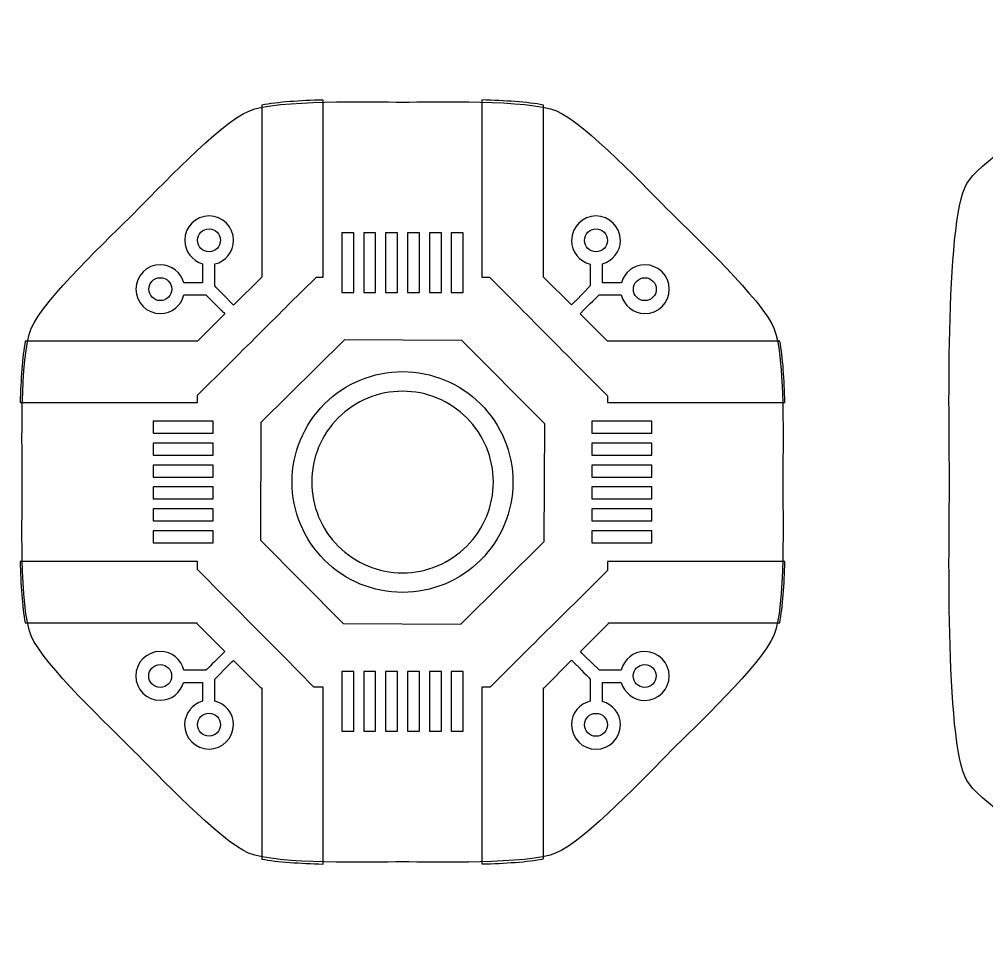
# Model space of a CAD drawing. Extents: x 3 to 173, y 187 to 306.
# Drawn here: x 7.35 to 29.58, y 281.63 to 302.9 of the extents above; entities that cross this region are included whole.
import ezdxf

# ---------------------------------------------------------------- set-up
doc = ezdxf.new("R2010")
doc.units = 0
doc.layers.add('Layer_1', color=7, linetype='CONTINUOUS')

msp = doc.modelspace()

# ---------------------------------------------------------------- linework, layer by layer
at = {"layer": 'Layer_1', "color": 7}
for points in [[(12.920038, 300.925732), (12.920038, 296.974821), (12.275179, 296.329968), (12.179588, 296.422799)], [(13.539476, 296.339361), (14.178802, 296.974821), (14.331866, 296.974821), (14.331866, 301.042323), (14.331866, 301.042323)], [(17.979969, 301.043452), (17.979969, 296.974844), (18.153477, 296.974844), (18.858565, 296.263128)], [(20.034441, 296.332199), (19.391797, 296.974844), (19.391797, 300.927963)], [(11.561804, 297.279843), (11.561804, 296.842754), (11.129139, 296.842754)], [(11.842515, 296.768709), (11.842515, 297.273761)], [(20.466554, 297.27323), (20.466554, 296.773154), (20.135009, 296.430005)], [(21.184901, 296.844434), (20.747814, 296.844434), (20.747814, 297.277104)], [(11.133013, 296.561494), (11.633089, 296.561494), (11.976239, 296.229949)], [(20.673769, 296.563728), (21.178825, 296.563728)], [(12.074598, 296.128829), (11.444109, 295.498892), (7.488226, 295.498892)], [(24.825268, 295.498913), (20.867722, 295.498913), (20.235028, 296.131064), (20.327857, 296.226655)], [(7.371632, 294.087065), (11.444109, 294.087065), (11.444109, 294.261123), (12.155274, 294.96566)], [(20.232266, 294.879477), (20.867722, 294.240147), (20.867722, 294.087085), (24.94076, 294.087085)], [(12.070187, 289.619995), (11.444118, 290.250481), (11.444118, 290.438909), (7.370532, 290.438909), (7.370523, 290.438905)], [(20.867722, 290.438905), (20.867722, 290.228928), (20.165402, 289.532682)], [(24.939666, 290.438917), (20.867737, 290.438917), (20.867722, 290.438905)], [(7.486015, 289.027078), (11.426429, 289.027078), (11.426429, 289.009382), (12.07073, 288.365081), (11.983424, 288.27501)], [(20.242225, 288.366199), (20.884869, 289.009394), (20.884869, 289.02709), (24.822523, 289.02709)], [(14.331877, 283.483077), (14.331877, 287.551141), (14.121346, 287.551141), (13.425651, 288.253459)], [(21.178285, 287.940159), (20.678206, 287.940159), (20.335056, 288.271708)], [(11.844723, 287.227886), (11.844723, 287.728515), (12.176274, 288.071666)], [(12.271868, 288.163941), (12.902354, 287.533457), (12.92005, 287.533457), (12.92005, 283.598015)], [(18.798883, 288.177217), (18.168398, 287.551152), (17.979969, 287.551152), (17.979969, 283.4842)], [(19.391797, 283.600792), (19.391797, 287.533468), (19.409492, 287.533468), (20.041641, 288.165609), (20.13171, 288.078307)], [(11.637512, 287.937935), (11.132453, 287.937935)], [(11.126379, 287.657234), (11.563463, 287.657234), (11.563463, 287.224011)], [(20.46878, 287.732946), (20.46878, 287.227339)], [(20.749489, 287.22126), (20.749489, 287.658899), (21.182156, 287.658899)]]:
    msp.add_lwpolyline(points, dxfattribs=at)
for points in [[(17.979969, 301.043452)], [(11.711554, 298.081628)], [(20.600829, 298.079935)], [(14.761219, 297.989309), (14.761219, 296.615059), (15.035294, 296.615059), (15.035294, 297.989309), (14.761219, 297.989309)], [(15.264061, 297.989309), (15.264061, 296.615059), (15.538136, 296.615059), (15.538136, 297.989309), (15.264061, 297.989309)], [(15.767459, 297.989309), (15.767459, 296.615059), (16.041534, 296.615059), (16.041534, 297.989309), (15.767459, 297.989309)], [(16.2703, 297.989309), (16.2703, 296.615059), (16.544376, 296.615059), (16.544376, 297.989309), (16.2703, 297.989309)], [(16.773699, 297.989309), (16.773699, 296.615059), (17.047774, 296.615059), (17.047774, 297.989309), (16.773699, 297.989309)], [(17.276538, 297.989309), (17.276538, 296.615059), (17.550616, 296.615059), (17.550616, 297.989309), (17.276538, 297.989309)], [(10.589828, 296.95876)], [(21.723112, 296.957631)], [(14.819235, 295.528672), (12.901249, 293.627261), (12.889658, 290.926274), (14.791623, 289.008289), (17.492608, 288.996642), (19.410597, 290.898612), (19.421651, 293.599593), (17.520244, 295.517584), (14.819256, 295.528639)], [(16.155917, 294.800378)], [(16.155917, 294.349479)], [(10.429027, 293.657655), (10.429027, 293.38358), (11.803283, 293.38358), (11.803283, 293.657655), (10.429027, 293.657655)], [(20.508003, 293.657655), (20.508003, 293.38358), (21.882253, 293.38358), (21.882253, 293.657655), (20.508003, 293.657655)], [(10.429027, 293.154813), (10.429027, 292.880738), (11.803283, 292.880738), (11.803283, 293.154813), (10.429027, 293.154813)], [(20.508003, 293.154813), (20.508003, 292.880738), (21.882253, 292.880738), (21.882253, 293.154813), (20.508003, 293.154813)], [(10.429027, 292.651415), (10.429027, 292.37734), (11.803283, 292.37734), (11.803283, 292.651415), (10.429027, 292.651415)], [(20.508003, 292.651415), (20.508003, 292.37734), (21.882253, 292.37734), (21.882253, 292.651415), (20.508003, 292.651415)], [(10.429027, 292.148574), (10.429027, 291.874498), (11.803283, 291.874498), (11.803283, 292.148574), (10.429027, 292.148574)], [(20.508003, 292.148574), (20.508003, 291.874498), (21.882253, 291.874498), (21.882253, 292.148574), (20.508003, 292.148574)], [(10.429027, 291.645175), (10.429027, 291.3711), (11.803283, 291.3711), (11.803283, 291.645175), (10.429027, 291.645175)], [(20.508003, 291.645175), (20.508003, 291.3711), (21.882253, 291.3711), (21.882253, 291.645175), (20.508003, 291.645175)], [(10.429027, 291.142336), (10.429027, 290.868259), (11.803283, 290.868259), (11.803283, 291.142336), (10.429027, 291.142336)], [(20.508003, 291.142336), (20.508003, 290.868259), (21.882253, 290.868259), (21.882253, 291.142336), (20.508003, 291.142336)], [(10.588168, 288.070015)], [(21.721453, 288.068886)], [(14.761219, 287.9103), (14.761219, 286.536044), (15.035294, 286.536044), (15.035294, 287.9103), (14.761219, 287.9103)], [(15.264061, 287.9103), (15.264061, 286.536044), (15.538136, 286.536044), (15.538136, 287.9103), (15.264061, 287.9103)], [(15.767459, 287.9103), (15.767459, 286.536044), (16.041534, 286.536044), (16.041534, 287.9103), (15.767459, 287.9103)], [(16.2703, 287.9103), (16.2703, 286.536044), (16.544376, 286.536044), (16.544376, 287.9103), (16.2703, 287.9103)], [(16.773699, 287.9103), (16.773699, 286.536044), (17.047774, 286.536044), (17.047774, 287.9103), (16.773699, 287.9103)], [(17.276538, 287.9103), (17.276538, 286.536044), (17.550616, 286.536044), (17.550616, 287.9103), (17.276538, 287.9103)], [(11.710448, 286.94771)], [(20.599727, 286.946017)], [(19.687388, 283.736878)]]:
    msp.add_lwpolyline(points, close=True, dxfattribs=at)
for points in [[(29.121023, 299.122781), (29.63756, 300.015354), (33.981589, 302.381464), (34.876254, 302.896791)], [(12.623919, 300.789604), (13.278102, 301.060575), (15.450077, 300.994562), (16.158076, 300.994762)], [(14.331866, 301.042323), (13.805408, 301.028793), (13.2854, 300.99675), (12.920038, 300.925732)], [(16.158076, 300.994762), (16.86608, 300.994952), (19.038094, 301.062174), (19.692122, 300.791573)], [(19.391797, 300.927963), (19.02565, 300.998444), (18.506053, 301.030334), (17.979969, 301.043452)], [(9.979825, 298.435646), (10.480597, 298.936136), (11.969737, 300.518633), (12.623919, 300.789604)], [(19.692122, 300.791573), (20.346155, 300.520963), (21.834415, 298.939292), (22.334908, 298.439075)], [(28.722589, 292.263255), (28.722589, 293.293911), (28.604489, 298.230208), (29.121023, 299.122781)], [(7.624553, 295.793021), (7.895678, 296.446833), (9.479056, 297.935146), (9.979825, 298.435646)], [(11.711554, 298.379466), (11.403349, 298.379466), (11.151245, 298.126259), (11.151245, 297.818052)], [(12.272968, 297.818052), (12.272968, 298.126259), (12.019767, 298.379466), (11.711554, 298.379466)], [(20.600829, 298.37783), (20.292622, 298.37783), (20.039415, 298.124617), (20.039415, 297.816415)], [(21.161692, 297.816415), (21.161692, 298.124614), (20.909039, 298.377827), (20.600829, 298.37783)], [(22.334908, 298.439075), (22.835402, 297.938857), (24.417953, 296.451428), (24.688714, 295.797751)], [(11.448529, 297.818052), (11.448529, 297.965039), (11.564566, 298.081628), (11.711554, 298.081628)], [(11.711554, 298.081628), (11.858547, 298.081628), (11.974579, 297.965039), (11.974579, 297.818052)], [(20.337801, 297.816356), (20.337801, 297.963346), (20.453842, 298.079935), (20.600829, 298.079935)], [(20.600829, 298.079935), (20.74782, 298.079935), (20.863857, 297.963346), (20.863857, 297.816356)], [(11.151245, 297.818052), (11.151245, 297.561995), (11.326004, 297.346265), (11.561804, 297.279843)], [(11.711554, 297.555027), (11.564566, 297.555027), (11.448529, 297.671058), (11.448529, 297.818052)], [(11.974579, 297.818052), (11.974579, 297.671058), (11.858547, 297.555027), (11.711554, 297.555027)], [(11.842515, 297.273761), (12.088157, 297.333366), (12.272977, 297.554973), (12.272968, 297.818052)], [(20.039415, 297.816415), (20.039415, 297.554729), (20.222864, 297.334239), (20.466554, 297.27323)], [(20.600829, 297.553328), (20.453842, 297.553328), (20.337801, 297.669365), (20.337801, 297.816356)], [(20.863857, 297.816356), (20.863857, 297.669365), (20.74782, 297.553328), (20.600829, 297.553328)], [(20.747814, 297.277104), (20.985231, 297.342442), (21.161692, 297.559202), (21.161692, 297.816415)], [(10.589828, 297.257189), (10.281623, 297.257189), (10.028414, 297.003979), (10.028411, 296.695769)], [(11.129139, 296.842754), (11.063798, 297.08017), (10.847035, 297.257189), (10.589828, 297.257189)], [(21.723112, 297.25555), (21.467061, 297.25555), (21.251317, 297.080239), (21.184901, 296.844434)], [(22.284529, 296.694687), (22.284529, 297.002885), (22.031322, 297.25555), (21.723112, 297.25555)], [(10.326803, 296.695733), (10.326803, 296.842723), (10.442837, 296.95876), (10.589828, 296.95876)], [(10.589828, 296.95876), (10.736821, 296.95876), (10.852853, 296.842723), (10.852853, 296.695733)], [(21.460084, 296.694606), (21.460084, 296.8416), (21.576119, 296.957631), (21.723112, 296.957631)], [(21.723112, 296.957631), (21.870103, 296.957631), (21.986137, 296.8416), (21.986137, 296.694606)], [(12.179588, 296.422799), (11.980872, 296.626548), (11.846603, 296.764517), (11.842515, 296.768709)], [(10.028411, 296.695769), (10.028411, 296.387564), (10.281623, 296.134355), (10.589828, 296.134355)], [(10.589828, 296.432705), (10.442837, 296.432705), (10.326803, 296.548745), (10.326803, 296.695733)], [(10.852853, 296.695733), (10.852853, 296.548745), (10.736821, 296.432705), (10.589828, 296.432705)], [(10.589828, 296.134355), (10.851505, 296.134355), (11.072004, 296.317806), (11.133013, 296.561494)], [(20.327857, 296.226655), (20.531609, 296.425369), (20.66958, 296.559638), (20.673769, 296.563728)], [(21.178825, 296.563728), (21.23843, 296.318089), (21.460034, 296.133264), (21.723112, 296.133267)], [(21.723112, 296.431584), (21.576119, 296.431584), (21.460084, 296.547613), (21.460084, 296.694606)], [(21.723112, 296.133267), (22.031322, 296.133267), (22.284529, 296.386477), (22.284529, 296.694687)], [(21.986137, 296.694606), (21.986137, 296.547613), (21.870103, 296.431584), (21.723112, 296.431584)], [(12.155274, 294.96566), (12.556124, 295.362932), (13.179071, 295.981155), (13.539476, 296.339361)], [(18.858565, 296.263128), (19.255837, 295.862269), (19.87406, 295.239877), (20.232266, 294.879477)], [(20.135009, 296.430005), (20.073555, 296.370093), (20.124601, 296.420214), (20.034441, 296.332199)], [(11.976239, 296.229949), (12.036477, 296.168152), (11.984508, 296.221115), (12.074598, 296.128829)], [(7.419288, 292.260821), (7.419484, 292.968431), (7.353432, 295.1392), (7.624553, 295.793021)], [(24.688714, 295.797751), (24.959472, 295.144085), (24.892211, 292.97328), (24.892015, 292.265671)], [(7.488226, 295.498892), (7.417022, 295.133924), (7.385197, 294.613531), (7.371632, 294.087065)], [(24.94076, 294.087085), (24.927594, 294.61338), (24.895963, 295.133024), (24.825268, 295.498913)], [(14.361666, 294.057206), (14.83753, 294.533069), (15.482945, 294.800397), (16.155917, 294.800378)], [(16.155917, 294.800378), (16.828889, 294.800396), (17.474302, 294.533067), (17.950165, 294.057204)], [(16.155917, 294.349479), (15.602531, 294.349498), (15.071805, 294.129674), (14.680501, 293.738372)], [(17.631332, 293.738371), (17.240029, 294.129673), (16.709303, 294.349497), (16.155917, 294.349479)], [(13.61849, 292.262957), (13.618472, 292.935929), (13.885802, 293.581343), (14.361666, 294.057206)], [(17.950165, 294.057204), (18.426028, 293.581341), (18.693357, 292.935928), (18.693339, 292.262957)], [(14.680501, 293.738372), (14.289198, 293.347069), (14.069374, 292.816343), (14.069392, 292.262957)], [(18.24244, 292.262957), (18.242458, 292.816342), (18.022635, 293.347068), (17.631332, 293.738371)], [(7.622593, 288.728731), (7.351832, 289.382407), (7.419093, 291.553212), (7.419288, 292.260821)], [(14.361664, 290.468704), (13.8858, 290.944568), (13.618471, 291.589983), (13.61849, 292.262957)], [(14.069392, 292.262957), (14.069373, 291.70957), (14.289197, 291.178843), (14.6805, 290.78754)], [(17.631333, 290.787541), (18.022636, 291.178844), (18.242459, 291.70957), (18.24244, 292.262957)], [(18.693339, 292.262957), (18.693358, 291.589984), (18.42603, 290.944569), (17.950167, 290.468706)], [(24.892015, 292.265671), (24.891819, 291.558061), (24.957871, 289.387292), (24.686751, 288.733471)], [(29.121024, 285.403744), (28.604489, 286.296317), (28.722589, 291.232599), (28.722589, 292.263255)], [(14.6805, 290.78754), (15.071804, 290.396236), (15.602531, 290.176413), (16.155917, 290.176432)], [(16.155917, 290.176432), (16.709303, 290.176414), (17.24003, 290.396237), (17.631333, 290.787541)], [(7.370523, 290.438905), (7.383717, 289.912799), (7.415349, 289.392842), (7.486015, 289.027078)], [(16.155917, 289.72553), (15.482944, 289.72551), (14.837528, 289.99284), (14.361664, 290.468704)], [(17.950167, 290.468706), (17.474304, 289.992842), (16.82889, 289.725512), (16.155917, 289.72553)], [(24.822523, 289.02709), (24.893769, 289.391954), (24.926084, 289.912378), (24.939666, 290.438917)], [(13.425651, 288.253459), (13.033248, 288.649421), (12.423444, 289.264502), (12.070187, 289.619995)], [(20.165402, 289.532682), (19.769453, 289.140277), (19.154374, 288.530477), (18.798883, 288.177217)], [(9.976395, 286.087417), (9.475902, 286.587635), (7.893351, 288.075064), (7.622593, 288.728731)], [(24.686751, 288.733471), (24.41563, 288.079649), (22.832252, 286.591337), (22.33148, 286.090847)], [(10.588168, 288.367841), (10.279964, 288.367841), (10.026754, 288.114637), (10.026754, 287.806425)], [(11.132453, 287.937935), (11.072853, 288.183578), (10.851249, 288.36785), (10.588168, 288.367841)], [(11.983424, 288.27501), (11.779669, 288.076291), (11.641697, 287.942024), (11.637512, 287.937935)], [(20.335056, 288.271708), (20.278332, 288.329888), (20.311903, 288.294765), (20.242225, 288.366199)], [(21.721467, 288.366752), (21.459784, 288.366752), (21.239294, 288.183855), (21.178285, 287.940159)], [(22.282884, 287.805333), (22.282884, 288.113539), (22.029672, 288.366752), (21.721467, 288.366752)], [(10.325146, 287.806433), (10.325146, 287.953432), (10.44118, 288.070015), (10.588168, 288.070015)], [(10.588168, 288.070015), (10.735164, 288.070015), (10.851193, 287.953432), (10.851193, 287.806433)], [(12.176274, 288.071666), (12.234636, 288.128553), (12.199512, 288.093369), (12.271868, 288.163941)], [(20.13171, 288.078307), (20.330423, 287.874553), (20.464695, 287.737131), (20.46878, 287.732946)], [(21.458425, 287.805307), (21.458425, 287.952303), (21.574465, 288.068886), (21.721453, 288.068886)], [(21.721453, 288.068886), (21.868443, 288.068886), (21.98448, 287.952303), (21.98448, 287.805307)], [(10.026754, 287.806425), (10.026754, 287.498224), (10.279964, 287.246118), (10.588168, 287.246118)], [(10.588168, 287.543411), (10.44118, 287.543411), (10.325146, 287.659446), (10.325146, 287.806433)], [(10.851193, 287.806433), (10.851193, 287.659446), (10.735164, 287.543411), (10.588168, 287.543411)], [(10.588168, 287.246118), (10.844219, 287.246118), (11.059961, 287.421426), (11.126379, 287.657234)], [(21.182156, 287.658899), (21.247494, 287.421482), (21.464263, 287.24447), (21.721467, 287.24447)], [(21.721453, 287.542285), (21.574465, 287.542285), (21.458425, 287.658315), (21.458425, 287.805307)], [(21.98448, 287.805307), (21.98448, 287.658315), (21.868443, 287.542285), (21.721453, 287.542285)], [(21.721467, 287.24447), (22.029666, 287.24447), (22.282876, 287.497121), (22.282884, 287.805333)], [(11.563463, 287.224011), (11.326052, 287.158674), (11.149585, 286.941902), (11.149585, 286.684699)], [(12.271868, 286.684699), (12.271868, 286.946387), (12.088414, 287.166873), (11.844723, 287.227886)], [(20.46878, 287.227339), (20.223143, 287.167731), (20.038324, 286.946127), (20.038324, 286.683051)], [(21.160604, 286.683051), (21.160604, 286.9391), (20.985291, 287.154847), (20.749489, 287.22126)], [(11.447426, 286.684688), (11.447426, 286.831677), (11.563461, 286.94771), (11.710448, 286.94771)], [(11.710448, 286.94771), (11.857439, 286.94771), (11.973476, 286.83168), (11.973476, 286.684688)], [(20.336702, 286.682994), (20.336702, 286.829987), (20.452733, 286.946017), (20.599727, 286.946017)], [(20.599727, 286.946017), (20.746717, 286.946017), (20.862749, 286.829987), (20.862749, 286.682994)], [(11.149585, 286.684699), (11.149585, 286.376498), (11.402241, 286.123285), (11.710448, 286.123283)], [(11.710448, 286.421662), (11.563461, 286.421662), (11.447426, 286.537695), (11.447426, 286.684688)], [(11.710448, 286.123283), (12.018656, 286.123283), (12.271868, 286.376495), (12.271868, 286.684699)], [(11.973476, 286.684688), (11.973476, 286.537695), (11.857439, 286.421662), (11.710448, 286.421662)], [(20.038324, 286.683051), (20.038324, 286.374841), (20.291534, 286.121632), (20.599741, 286.121632)], [(20.599727, 286.419969), (20.45273, 286.419969), (20.336702, 286.536002), (20.336702, 286.682994)], [(20.862749, 286.682994), (20.862749, 286.536002), (20.74672, 286.419969), (20.599727, 286.419969)], [(20.599741, 286.121632), (20.90794, 286.121632), (21.160604, 286.374841), (21.160604, 286.683051)], [(12.619181, 283.734919), (11.965148, 284.005529), (10.476889, 285.5872), (9.976395, 286.087417)], [(22.33148, 286.090847), (21.830707, 285.590357), (20.34157, 284.007849), (19.687388, 283.736878)], [(34.876254, 281.629734), (33.981589, 282.145062), (29.63756, 284.511171), (29.121024, 285.403744)], [(16.153227, 283.53173), (15.445228, 283.531531), (13.273214, 283.464309), (12.619181, 283.734919)], [(12.92005, 283.598015), (13.286301, 283.527569), (13.80583, 283.496183), (14.331877, 283.483077)], [(19.687388, 283.736878), (19.033206, 283.465907), (16.861226, 283.53193), (16.153227, 283.53173)], [(17.979969, 283.4842), (18.506467, 283.497719), (19.026536, 283.529734), (19.391797, 283.600792)]]:
    msp.add_open_spline(points, degree=3, dxfattribs=at)

doc.saveas('drawing.dxf')
